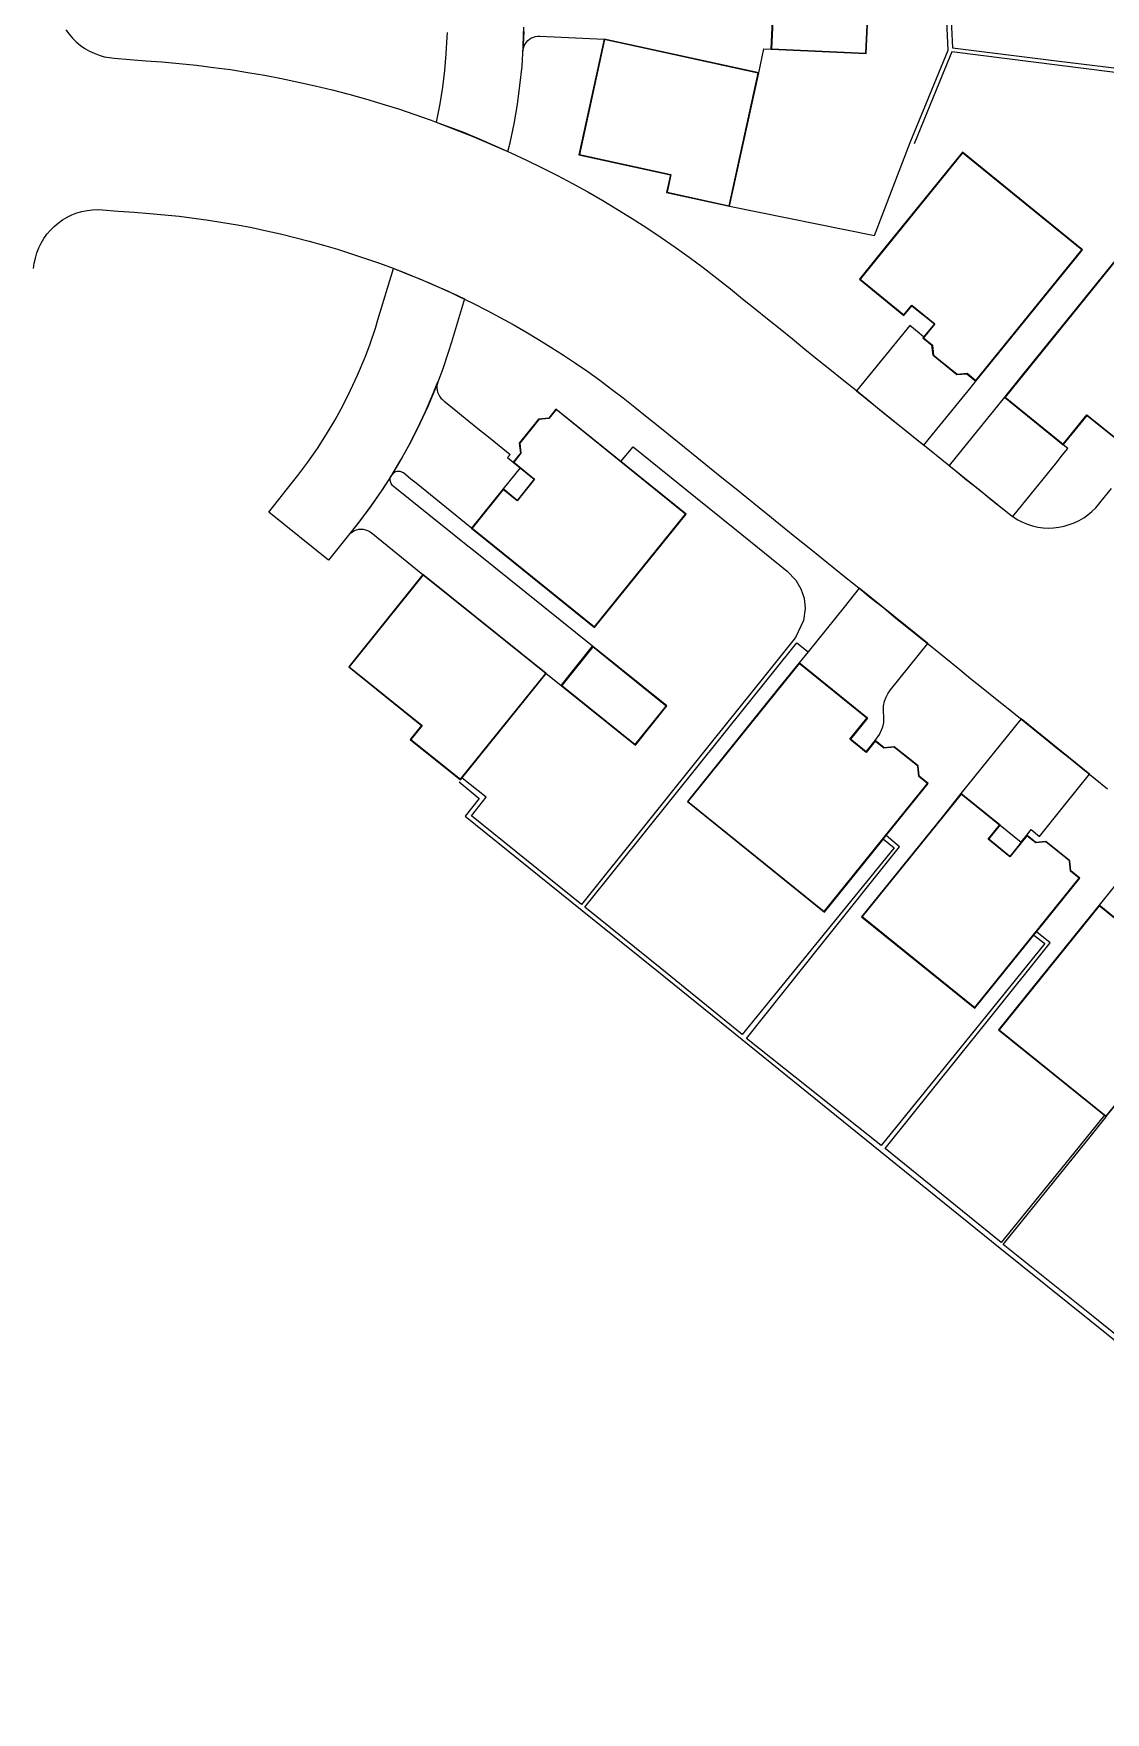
# Model space of a CAD drawing. Header units: metres. Extents: x 331488 to 331864, y 366379 to 366749.
# Drawn here: x 331487.7 to 331554.8, y 366384.8 to 366489.8 of the extents above; entities that cross this region are included whole.
import ezdxf

# ---------------------------------------------------------------- set-up
doc = ezdxf.new("R2010")
doc.units = ezdxf.units.M
for name, color, linetype, true_color in [('3D_LINES', 132, 'Continuous', 0x00cccc), ('GARAGES FFL', 150, 'Continuous', 0x0080ff), ('PLOTS EXTERNAL LEVEL', 3, 'Continuous', 0x00ff00), ('PLOTS FFL', 1, 'Continuous', 0xff0000)]:
    doc.layers.add(name, color=color, linetype=linetype, true_color=true_color)

msp = doc.modelspace()

# ---------------------------------------------------------------- linework, layer by layer
at = {"layer": '3D_LINES'}
for points in [[(331531.26, 366478.97, 39.25), (331540.32, 366477.14, 38.75), (331542.55, 366482.95, 38.85), (331544.94, 366488.72, 38.75), (331544.8, 366491.44, 38.75), (331544.46, 366498.38, 38.5), (331544.06, 366506.61, 38.25), (331540.68, 366515.71, 38.06), (331537.91, 366523.16, 37.81), (331536.11, 366527.99, 37.51), (331533.36, 366530.06, 37.55), (331526.94, 366534.9, 37.8), (331522.34, 366531.09, 38.35), (331519.88, 366529.05, 38.35), (331516.35, 366526.12, 38.35), (331517.36, 366524.91, 38.35)], [(331555.77, 366497.14, 37.7), (331555.87, 366497.98, 37.7), (331552.95, 366498.06, 37.67), (331544.73, 366498.3, 38.2), (331545.07, 366491.45, 38.35), (331545.2, 366488.88, 38.35), (331551.71, 366488.07, 37.7), (331554.8, 366487.68, 37.7), (331561.76, 366486.81, 37.7)], [(331518.39, 366489.89, 39.12), (331518.34, 366488.67, 39.16), (331518.37, 366488.86, 39.16), (331518.41, 366488.99, 39.17), (331518.48, 366489.11, 39.17), (331518.55, 366489.23, 39.17), (331518.65, 366489.33, 39.17), (331518.75, 366489.42, 39.17), (331518.87, 366489.5, 39.18), (331519, 366489.55, 39.18), (331519.13, 366489.59, 39.18), (331519.27, 366489.61, 39.18), (331519.39, 366489.61, 39.19), (331523.42, 366489.42, 39.25), (331533.09, 366487.31, 39.25), (331533.41, 366488.81, 39.25), (331533.86, 366488.79, 39.25), (331534.01, 366491.93, 39.25)], [(331489.75, 366489.99, 40.12), (331489.95, 366489.72, 40.12), (331490.17, 366489.47, 40.12), (331490.4, 366489.24, 40.12), (331490.66, 366489.02, 40.12), (331490.93, 366488.83, 40.12), (331491.22, 366488.67, 40.12), (331491.52, 366488.53, 40.12), (331491.83, 366488.41, 40.12), (331492.15, 366488.32, 40.12), (331492.48, 366488.26, 40.12), (331492.77, 366488.22, 40.12), (331493.76, 366488.15, 40.09), (331494.75, 366488.07, 40.06), (331495.76, 366487.99, 40.02), (331496.84, 366487.9, 39.99), (331497.91, 366487.79, 39.96), (331498.98, 366487.65, 39.93), (331500.05, 366487.51, 39.89), (331501.12, 366487.34, 39.86), (331502.18, 366487.16, 39.83), (331503.24, 366486.95, 39.8), (331504.3, 366486.73, 39.78), (331505.35, 366486.5, 39.75), (331506.4, 366486.24, 39.72), (331507.44, 366485.97, 39.69), (331508.48, 366485.68, 39.67), (331509.52, 366485.37, 39.64), (331510.55, 366485.05, 39.62), (331511.57, 366484.71, 39.59), (331512.59, 366484.35, 39.57), (331512.91, 366484.23, 39.56), (331513.6, 366483.98, 39.55), (331514.61, 366483.59, 39.53), (331515.61, 366483.18, 39.5), (331516.6, 366482.75, 39.48), (331517.4, 366482.39, 39.47), (331517.58, 366482.31, 39.46), (331518.56, 366481.85, 39.44), (331519.53, 366481.38, 39.43), (331520.49, 366480.89, 39.41), (331521.44, 366480.38, 39.39), (331522.39, 366479.86, 39.38), (331523.33, 366479.32, 39.36), (331524.25, 366478.77, 39.34), (331525.17, 366478.2, 39.33), (331526.08, 366477.62, 39.32), (331526.98, 366477.02, 39.3), (331527.86, 366476.41, 39.29), (331528.74, 366475.78, 39.28), (331529.61, 366475.13, 39.27), (331530.46, 366474.48, 39.25), (331531.31, 366473.81, 39.24), (331532.08, 366473.18, 39.23), (331532.86, 366472.55, 39.22), (331533.64, 366471.92, 39.2), (331534.42, 366471.3, 39.19), (331535.2, 366470.67, 39.18), (331535.97, 366470.04, 39.17), (331536.75, 366469.41, 39.15), (331537.53, 366468.78, 39.14), (331538.31, 366468.16, 39.13), (331539.09, 366467.53, 39.12), (331539.87, 366466.9, 39.1), (331540.64, 366466.27, 39.09), (331541.42, 366465.64, 39.08), (331542.2, 366465.01, 39.07), (331542.98, 366464.39, 39.05), (331543.76, 366463.76, 39.04), (331544.53, 366463.13, 39.03), (331545.31, 366462.5, 39.02), (331546.09, 366461.87, 39), (331546.87, 366461.25, 38.99), (331547.65, 366460.62, 38.98), (331548.43, 366459.99, 38.97), (331548.74, 366459.74, 38.96), (331549.01, 366459.54, 38.94), (331549.29, 366459.36, 38.92), (331549.59, 366459.21, 38.9), (331549.89, 366459.09, 38.88), (331550.21, 366458.99, 38.86), (331550.54, 366458.91, 38.84), (331550.87, 366458.87, 38.82), (331551.2, 366458.85, 38.8), (331551.53, 366458.86, 38.78), (331551.86, 366458.9, 38.76), (331552.19, 366458.96, 38.74), (331552.51, 366459.06, 38.72), (331552.82, 366459.17, 38.7), (331553.12, 366459.32, 38.68), (331553.41, 366459.48, 38.66), (331553.68, 366459.68, 38.64), (331553.93, 366459.89, 38.62), (331554.17, 366460.12, 38.6), (331554.36, 366460.34, 38.58), (331554.51, 366460.53, 38.58), (331555.14, 366461.31, 38.54)], [(331513.59, 366489.83, 39.08), (331513.58, 366489.54, 39.1), (331513.52, 366488.5, 39.19), (331513.43, 366487.45, 39.28), (331513.3, 366486.41, 39.37), (331513.13, 366485.38, 39.46), (331512.9, 366484.23, 39.56), (331515.17, 366483.35, 39.52), (331517.4, 366482.39, 39.47), (331517.53, 366482.93, 39.44), (331517.78, 366484.12, 39.39), (331517.99, 366485.32, 39.34), (331518.15, 366486.52, 39.29), (331518.28, 366487.73, 39.24), (331518.36, 366488.94, 39.19), (331518.38, 366489.67, 39.16), (331518.4, 366490.16, 39.14)], [(331561.75, 366486.53, 37.8), (331555.22, 366487.35, 38), (331545.16, 366488.62, 38.35), (331544.58, 366487.21, 38.5), (331542.81, 366482.87, 38.85)], [(331487.73, 366475.07, 40.71), (331487.77, 366475.41, 40.68), (331487.84, 366475.73, 40.65), (331487.93, 366476.05, 40.62), (331488.05, 366476.36, 40.59), (331488.2, 366476.66, 40.56), (331488.37, 366476.95, 40.53), (331488.56, 366477.22, 40.49), (331488.78, 366477.47, 40.46), (331489.01, 366477.71, 40.43), (331489.27, 366477.92, 40.4), (331489.54, 366478.11, 40.37), (331489.82, 366478.28, 40.34), (331490.12, 366478.43, 40.31), (331490.43, 366478.55, 40.28), (331490.75, 366478.64, 40.24), (331491.08, 366478.71, 40.21), (331491.41, 366478.74, 40.18), (331491.74, 366478.76, 40.15), (331492.03, 366478.74, 40.12), (331493.02, 366478.67, 40.09), (331494.02, 366478.59, 40.06), (331495, 366478.51, 40.02), (331495.92, 366478.43, 39.99), (331496.84, 366478.34, 39.96), (331497.75, 366478.22, 39.93), (331498.66, 366478.1, 39.89), (331499.57, 366477.96, 39.86), (331500.48, 366477.8, 39.83), (331501.38, 366477.63, 39.8), (331502.29, 366477.44, 39.78), (331503.18, 366477.24, 39.75), (331504.08, 366477.02, 39.72), (331504.97, 366476.79, 39.69), (331505.86, 366476.54, 39.67), (331506.74, 366476.28, 39.64), (331507.62, 366476, 39.62), (331508.49, 366475.71, 39.59), (331509.36, 366475.41, 39.57), (331510.22, 366475.09, 39.55), (331511.08, 366474.75, 39.53), (331511.93, 366474.4, 39.5), (331512.78, 366474.04, 39.48), (331513.62, 366473.67, 39.46), (331514.45, 366473.27, 39.44), (331514.65, 366473.18, 39.44), (331515.28, 366472.87, 39.43), (331516.1, 366472.45, 39.41), (331516.92, 366472.02, 39.39), (331517.72, 366471.58, 39.38), (331518.52, 366471.12, 39.36), (331519.31, 366470.64, 39.34), (331520.09, 366470.16, 39.33), (331520.87, 366469.66, 39.32), (331521.63, 366469.15, 39.3), (331522.39, 366468.63, 39.29), (331523.14, 366468.09, 39.28), (331523.88, 366467.54, 39.27), (331524.61, 366466.98, 39.25), (331525.33, 366466.41, 39.24), (331526.11, 366465.78, 39.23), (331526.89, 366465.15, 39.22), (331527.67, 366464.52, 39.2), (331528.45, 366463.9, 39.19), (331529.22, 366463.27, 39.18), (331530, 366462.64, 39.17), (331530.78, 366462.01, 39.15), (331531.56, 366461.38, 39.14), (331532.34, 366460.75, 39.13), (331533.11, 366460.13, 39.12), (331533.89, 366459.5, 39.1), (331534.67, 366458.87, 39.09), (331535.45, 366458.24, 39.08), (331536.23, 366457.61, 39.07), (331537.01, 366456.99, 39.05), (331537.78, 366456.36, 39.04), (331538.56, 366455.73, 39.03), (331539.34, 366455.1, 39.02), (331540.12, 366454.47, 39), (331540.9, 366453.85, 38.99), (331541.67, 366453.22, 38.98), (331542.45, 366452.59, 38.97), (331543.23, 366451.96, 38.95), (331544.01, 366451.33, 38.94), (331544.79, 366450.71, 38.93), (331545.56, 366450.08, 38.92), (331546.34, 366449.45, 38.9), (331547.12, 366448.82, 38.89), (331547.9, 366448.19, 38.88), (331548.68, 366447.57, 38.87), (331549.46, 366446.94, 38.85), (331550.23, 366446.31, 38.84), (331551.01, 366445.68, 38.83), (331551.79, 366445.05, 38.82), (331552.57, 366444.43, 38.8), (331553.35, 366443.8, 38.79), (331554.12, 366443.17, 38.78), (331554.9, 366442.54, 38.77)], [(331513.87, 366470.47, 39.37), (331513.69, 366469.89, 39.37), (331513.3, 366468.73, 39.37), (331513.03, 366468.03, 39.37), (331512.87, 366467.6, 39.39), (331512.4, 366466.48, 39.45), (331511.89, 366465.38, 39.51), (331511.34, 366464.29, 39.57), (331510.76, 366463.23, 39.63), (331510.14, 366462.18, 39.69), (331509.48, 366461.16, 39.75), (331508.79, 366460.16, 39.81), (331508.06, 366459.19, 39.87), (331507.68, 366458.71, 39.9), (331506.18, 366456.84, 40.01), (331502.44, 366459.85, 39.91), (331503.93, 366461.71, 39.78), (331504.26, 366462.13, 39.76), (331504.89, 366462.97, 39.7), (331505.49, 366463.83, 39.65), (331506.05, 366464.71, 39.59), (331506.59, 366465.61, 39.53), (331507.09, 366466.53, 39.47), (331507.56, 366467.46, 39.41), (331508, 366468.41, 39.35), (331508.41, 366469.38, 39.29), (331508.51, 366469.64, 39.27), (331508.78, 366470.36, 39.31), (331509.12, 366471.35, 39.36), (331509.27, 366471.86, 39.38), (331510.24, 366475.08, 39.55), (331510.7, 366474.91, 39.54), (331512.48, 366474.18, 39.49), (331514.24, 366473.38, 39.45), (331514.68, 366473.17, 39.44), (331513.87, 366470.47, 39.37)], [(331546.37, 366467.66, 38.78), (331546.67, 366468.04, 38.75), (331546.11, 366468.5, 38.75), (331545.48, 366468.44, 38.75), (331543.99, 366469.65, 38.75), (331543.92, 366470.28, 38.75), (331543.36, 366470.74, 38.9), (331543.41, 366470.79, 38.9), (331543.11, 366471.04, 38.88), (331542.53, 366471.51, 38.86), (331539.21, 366467.42, 39.11), (331543.41, 366464.03, 39.05), (331544.22, 366465.03, 38.96), (331546.37, 366467.66, 38.78)], [(331513.02, 366467.99, 39.37), (331512.99, 366467.89, 39.38), (331512.96, 366467.75, 39.39), (331512.95, 366467.61, 39.39), (331512.97, 366467.47, 39.4), (331513, 366467.34, 39.41), (331513.05, 366467.21, 39.42), (331513.11, 366467.09, 39.43), (331513.2, 366466.97, 39.44), (331513.3, 366466.88, 39.44), (331513.42, 366466.78, 39.45), (331513.7, 366466.55, 39.49), (331515.52, 366465.08, 39.61), (331516.28, 366464.47, 39.64), (331517.54, 366463.45, 39.69), (331517.38, 366463.25, 39.69), (331518.16, 366462.61, 39.75), (331517.1, 366461.29, 39.77), (331515.13, 366458.84, 39.78), (331511.65, 366461.65, 39.68), (331511.33, 366461.91, 39.69), (331510.86, 366462.29, 39.67), (331510.79, 366462.33, 39.67), (331510.73, 366462.36, 39.67), (331510.66, 366462.38, 39.67), (331510.59, 366462.39, 39.67), (331510.51, 366462.39, 39.67), (331510.44, 366462.38, 39.68), (331510.37, 366462.36, 39.68), (331510.31, 366462.33, 39.68), (331510.25, 366462.29, 39.68), (331510.19, 366462.24, 39.69), (331510.15, 366462.2, 39.69), (331510.55, 366462.86, 39.65), (331510.69, 366463.12, 39.64), (331511.15, 366463.93, 39.59), (331511.72, 366465.03, 39.53), (331512.24, 366466.14, 39.47), (331512.73, 366467.27, 39.41), (331513.02, 366467.99, 39.37)], [(331550.9, 366465.05, 38.9), (331550.66, 366465.24, 38.83), (331548.46, 366467.03, 38.83), (331545, 366462.75, 39.02), (331548.74, 366459.73, 38.96), (331548.97, 366459.56, 38.94), (331549.61, 366460.35, 38.93), (331550.6, 366461.57, 38.89), (331551.69, 366462.91, 38.86), (331552.09, 366463.42, 38.88), (331552.42, 366463.82, 38.86), (331552.13, 366464.06, 38.9), (331550.9, 366465.05, 38.9)], [(331524.47, 366463, 39.7), (331525.23, 366463.93, 39.7), (331529.14, 366460.77, 39.7), (331531.59, 366458.8, 39.7), (331534.87, 366456.15, 39.58), (331535.4, 366455.59, 39.55), (331535.72, 366455.05, 39.53), (331535.92, 366454.46, 39.5), (331535.99, 366453.81, 39.48), (331535.89, 366453.06, 39.45), (331535.38, 366452.01, 39.4), (331533.55, 366449.72, 39.25), (331530.14, 366445.46, 39.55), (331522.01, 366435.32, 39.55), (331515.13, 366440.86, 39.7), (331516.04, 366442.03, 39.7), (331514.53, 366443.21, 39.7)], [(331507.43, 366458.4, 39.91), (331507.57, 366458.54, 39.9), (331507.68, 366458.62, 39.9), (331507.8, 366458.69, 39.89), (331507.93, 366458.74, 39.88), (331508.07, 366458.77, 39.87), (331508.21, 366458.78, 39.86), (331508.35, 366458.77, 39.86), (331508.49, 366458.74, 39.85), (331508.62, 366458.69, 39.84), (331508.74, 366458.63, 39.84), (331508.84, 366458.56, 39.83), (331512.08, 366455.95, 39.7), (331520.73, 366449.01, 39.7), (331522.69, 366451.46, 39.7), (331515.45, 366457.28, 39.7), (331514.68, 366457.89, 39.72), (331514.04, 366458.41, 39.76), (331512.46, 366459.67, 39.72), (331510.23, 366461.47, 39.72), (331510.18, 366461.51, 39.72), (331510.13, 366461.57, 39.72), (331510.09, 366461.63, 39.72), (331510.07, 366461.69, 39.71), (331510.05, 366461.76, 39.71), (331510.04, 366461.83, 39.71), (331510.03, 366461.91, 39.7), (331510.04, 366461.98, 39.7), (331510.06, 366462.05, 39.7), (331510.09, 366462.11, 39.69), (331509.57, 366461.29, 39.74), (331509.48, 366461.16, 39.75), (331508.85, 366460.26, 39.8), (331508.1, 366459.24, 39.86), (331507.43, 366458.4, 39.91)], [(331543.66, 366451.62, 38.95), (331539.37, 366455.08, 39.02), (331538.43, 366453.91, 39.18), (331536.17, 366451.11, 39.25), (331535.61, 366450.41, 39.33), (331539.89, 366446.96, 39.32), (331538.83, 366445.64, 39.4), (331539.8, 366444.86, 39.4), (331540.36, 366445.56, 39.25), (331540.64, 366445.94, 39.27), (331540.71, 366446.08, 39.28), (331540.75, 366446.16, 39.27), (331540.84, 366446.42, 39.26), (331540.9, 366446.69, 39.26), (331540.91, 366446.97, 39.25), (331540.88, 366447.46, 39.25), (331540.89, 366447.73, 39.24), (331540.95, 366448.02, 39.23), (331541.05, 366448.28, 39.21), (331541.18, 366448.53, 39.2), (331541.32, 366448.73, 39.18), (331543.66, 366451.62, 38.95)], [(331540.88, 366439.4, 39.25), (331541.55, 366438.86, 39.25), (331535.9, 366431.92, 39.25), (331532.04, 366427.18, 39.45), (331526.92, 366431.34, 39.49), (331522.21, 366435.15, 39.55), (331526.08, 366439.97, 39.25), (331535.47, 366451.68, 39.25), (331536.17, 366451.11, 39.25)], [(331549.5, 366446.91, 38.85), (331545.73, 366442.24, 39.17), (331548.18, 366440.27, 39.17), (331549.5, 366439.2, 39.15), (331549.85, 366439.64, 39.1), (331550.13, 366439.99, 39.07), (331550.65, 366439.57, 39.08), (331552.15, 366441.43, 38.94), (331553.78, 366443.45, 38.78), (331549.5, 366446.91, 38.85)], [(331514.35, 366442.98, 39.7), (331515.61, 366441.94, 39.89), (331514.73, 366440.84, 40.06), (331522.04, 366434.94, 39.85), (331526.81, 366431.09, 39.79), (331532.04, 366426.86, 39.76), (331540.68, 366419.89, 39.57), (331548.19, 366413.83, 39.52), (331553.79, 366409.31, 39.63), (331559.21, 366404.97, 39.76), (331568.51, 366397.55, 39.8), (331571.62, 366395.07, 39.81), (331576.24, 366391.39, 39.79), (331584.53, 366384.79, 39.75), (331585.23, 366385.69, 39.25)], [(331550.3, 366433.4, 39.1), (331550.99, 366432.87, 39.1), (331547.36, 366428.4, 39.1), (331545.4, 366425.98, 39.1), (331540.74, 366420.24, 39.3), (331532.33, 366426.94, 39.45), (331537, 366432.79, 39.1), (331541.9, 366438.92, 39.1), (331541.05, 366439.62, 39.1)], [(331561.8, 366436.34, 38.7), (331562.29, 366436.95, 38.66), (331562.06, 366437.08, 38.66), (331560.86, 366437.74, 38.67), (331558.14, 366439.93, 38.71), (331554.37, 366435.26, 39.03), (331556.82, 366433.29, 39.03), (331558.14, 366432.23, 38.99), (331558.35, 366432.49, 38.95), (331558.55, 366432.32, 38.94), (331559.05, 366432.94, 38.91), (331561.8, 366436.34, 38.7)], [(331554.72, 366422.13, 38.95), (331552.77, 366419.74, 38.95), (331548.25, 366414.17, 39.2), (331540.99, 366420.06, 39.3), (331545.56, 366425.75, 38.95), (331547.45, 366428.1, 38.95), (331551.32, 366432.91, 38.95), (331550.46, 366433.6, 38.95)], [(331578.98, 366405.55, 38.95), (331579.68, 366406.43, 38.91), (331576.94, 366408.63, 38.8), (331574.79, 366410.35, 38.8), (331567.9, 366415.87, 38.8), (331566.41, 366414.03, 38.8), (331564.48, 366411.66, 38.8), (331559.3, 366405.28, 39.3), (331554, 366409.54, 39.3), (331548.38, 366414.06, 39.2), (331553.56, 366420.48, 38.8), (331554.81, 366422.03, 38.95)]]:
    msp.add_polyline3d(points, dxfattribs=at)
at = {"layer": 'GARAGES FFL'}
for points in [[(331539.93, 366491.62, 39.25), (331534.04, 366491.9, 39.25), (331533.89, 366488.81, 39.25), (331539.79, 366488.54, 39.25), (331539.93, 366491.62, 39.25)], [(331522.7, 366451.42, 39.7), (331520.76, 366449.01, 39.7), (331525.36, 366445.31, 39.7), (331527.3, 366447.72, 39.7), (331522.7, 366451.42, 39.7)]]:
    msp.add_polyline3d(points, dxfattribs=at)
at = {"layer": 'PLOTS EXTERNAL LEVEL'}
for points in [[(331539.96, 366491.65, 39.25), (331534.01, 366491.93, 39.25), (331533.86, 366488.79, 39.25), (331539.81, 366488.51, 39.25), (331539.96, 366491.65, 39.25)], [(331533.09, 366487.31, 39.25), (331523.42, 366489.42, 39.25), (331521.84, 366482.18, 39.25), (331527.56, 366480.93, 39.25), (331527.32, 366479.83, 39.25), (331531.26, 366478.97, 39.25), (331533.09, 366487.31, 39.25)], [(331553.34, 366476.24, 38.75), (331545.84, 366482.34, 38.75), (331540.5, 366475.78, 38.75), (331539.39, 366474.4, 38.83), (331542.17, 366472.14, 38.83), (331542.67, 366472.75, 38.9), (331544.07, 366471.61, 38.9), (331543.36, 366470.74, 38.9), (331543.92, 366470.28, 38.75), (331543.99, 366469.65, 38.75), (331545.48, 366468.44, 38.75), (331546.11, 366468.5, 38.75), (331546.67, 366468.04, 38.75), (331553.34, 366476.24, 38.75)], [(331561.13, 366471.09, 38.6), (331560.89, 366471.28, 38.75), (331555.46, 366475.68, 38.75), (331549.57, 366468.4, 38.75), (331548.46, 366467.03, 38.83), (331550.66, 366465.24, 38.83), (331550.9, 366465.05, 38.9), (331552.13, 366464.06, 38.9), (331553.62, 366465.89, 38.75), (331555.62, 366464.27, 38.6), (331561.13, 366471.09, 38.6)], [(331528.54, 366459.72, 39.7), (331520.4, 366466.28, 39.7), (331519.95, 366465.72, 39.7), (331519.32, 366465.65, 39.7), (331518.11, 366464.16, 39.7), (331518.18, 366463.53, 39.7), (331517.73, 366462.96, 39.7), (331519.04, 366461.9, 39.85), (331517.97, 366460.58, 39.85), (331517.1, 366461.29, 39.78), (331515.13, 366458.84, 39.78), (331516.54, 366457.7, 39.7), (331522.82, 366452.63, 39.7), (331528.54, 366459.72, 39.7)], [(331512.08, 366455.95, 39.7), (331507.44, 366450.17, 39.7), (331512, 366446.51, 39.7), (331511.29, 366445.63, 39.7), (331514.44, 366443.1, 39.7), (331519.79, 366449.76, 39.7), (331512.08, 366455.95, 39.7)], [(331522.69, 366451.46, 39.7), (331520.73, 366449.01, 39.7), (331525.37, 366445.28, 39.7), (331527.34, 366447.73, 39.7), (331522.69, 366451.46, 39.7)], [(331543.68, 366442.88, 39.1), (331543.12, 366443.34, 39.13), (331543.05, 366443.97, 39.15), (331541.56, 366445.17, 39.23), (331540.93, 366445.11, 39.25), (331540.36, 366445.56, 39.25), (331539.8, 366444.86, 39.4), (331538.83, 366445.64, 39.4), (331539.89, 366446.96, 39.33), (331535.61, 366450.41, 39.33), (331534.41, 366448.93, 39.25), (331528.62, 366441.75, 39.25), (331537.19, 366434.83, 39.25), (331540.84, 366439.36, 39.25), (331541.03, 366439.6, 39.1), (331543.68, 366442.88, 39.1)], [(331553.17, 366436.96, 38.95), (331552.61, 366437.41, 38.98), (331552.54, 366438.05, 39), (331551.05, 366439.25, 39.08), (331550.41, 366439.18, 39.1), (331549.85, 366439.64, 39.1), (331548.79, 366438.32, 39.25), (331547.47, 366439.39, 39.25), (331548.18, 366440.27, 39.17), (331545.73, 366442.24, 39.17), (331544.55, 366440.78, 39.1), (331539.52, 366434.54, 39.1), (331546.6, 366428.82, 39.1), (331550.28, 366433.38, 39.1), (331550.48, 366433.63, 38.95), (331553.17, 366436.96, 38.95)], [(331561.32, 366430.09, 38.8), (331558.35, 366432.49, 38.95), (331557.5, 366431.44, 39.1), (331556.18, 366432.5, 39.1), (331556.82, 366433.29, 39.03), (331554.37, 366435.26, 39.03), (331553.22, 366433.83, 38.95), (331548.09, 366427.48, 38.95), (331554.82, 366422.05, 38.95), (331561.32, 366430.09, 38.8)]]:
    msp.add_polyline3d(points, dxfattribs=at)
at = {"layer": 'PLOTS FFL'}
for points in [[(331533.06, 366487.29, 39.4), (331523.44, 366489.39, 39.4), (331521.87, 366482.2, 39.4), (331527.59, 366480.95, 39.4), (331527.35, 366479.85, 39.4), (331531.24, 366479, 39.4), (331533.06, 366487.29, 39.4)], [(331553.3, 366476.24, 38.9), (331545.84, 366482.3, 38.9), (331539.42, 366474.41, 38.9), (331542.17, 366472.17, 38.9), (331542.66, 366472.78, 38.9), (331544.11, 366471.61, 38.9), (331543.4, 366470.74, 38.9), (331543.95, 366470.29, 38.9), (331544.01, 366469.66, 38.9), (331545.49, 366468.46, 38.9), (331546.12, 366468.53, 38.9), (331546.67, 366468.08, 38.9), (331553.3, 366476.24, 38.9)], [(331561.1, 366471.08, 38.9), (331555.46, 366475.64, 38.9), (331548.49, 366467.03, 38.9), (331552.13, 366464.09, 38.9), (331553.61, 366465.93, 38.9), (331555.62, 366464.31, 38.9), (331561.1, 366471.08, 38.9)], [(331528.5, 366459.71, 39.85), (331520.41, 366466.25, 39.85), (331519.96, 366465.69, 39.85), (331519.33, 366465.63, 39.85), (331518.14, 366464.15, 39.85), (331518.21, 366463.52, 39.85), (331517.76, 366462.97, 39.85), (331519.07, 366461.91, 39.85), (331517.98, 366460.55, 39.85), (331517.1, 366461.25, 39.85), (331515.16, 366458.85, 39.85), (331522.82, 366452.67, 39.85), (331528.5, 366459.71, 39.85)], [(331512.09, 366455.92, 39.85), (331507.47, 366450.17, 39.85), (331512.03, 366446.51, 39.85), (331511.33, 366445.63, 39.85), (331514.44, 366443.14, 39.85), (331519.76, 366449.75, 39.85), (331512.09, 366455.92, 39.85)], [(331543.65, 366442.88, 39.4), (331543.1, 366443.32, 39.4), (331543.03, 366443.96, 39.4), (331541.55, 366445.15, 39.4), (331540.92, 366445.08, 39.4), (331540.37, 366445.52, 39.4), (331539.8, 366444.82, 39.4), (331538.79, 366445.64, 39.4), (331539.85, 366446.95, 39.4), (331535.61, 366450.38, 39.4), (331528.65, 366441.76, 39.4), (331537.18, 366434.87, 39.4), (331543.65, 366442.88, 39.4)], [(331553.13, 366436.95, 39.25), (331552.58, 366437.4, 39.25), (331552.52, 366438.03, 39.25), (331551.04, 366439.22, 39.25), (331550.41, 366439.16, 39.25), (331549.85, 366439.6, 39.25), (331548.79, 366438.29, 39.25), (331547.44, 366439.39, 39.25), (331548.14, 366440.26, 39.25), (331545.74, 366442.2, 39.25), (331539.56, 366434.55, 39.25), (331546.6, 366428.86, 39.25), (331553.13, 366436.95, 39.25)], [(331561.28, 366430.09, 39.1), (331558.35, 366432.45, 39.1), (331557.5, 366431.4, 39.1), (331556.15, 366432.5, 39.1), (331556.78, 366433.29, 39.1), (331554.38, 366435.23, 39.1), (331548.13, 366427.48, 39.1), (331554.82, 366422.08, 39.1), (331561.28, 366430.09, 39.1)]]:
    msp.add_polyline3d(points, dxfattribs=at)

doc.saveas('drawing.dxf')
